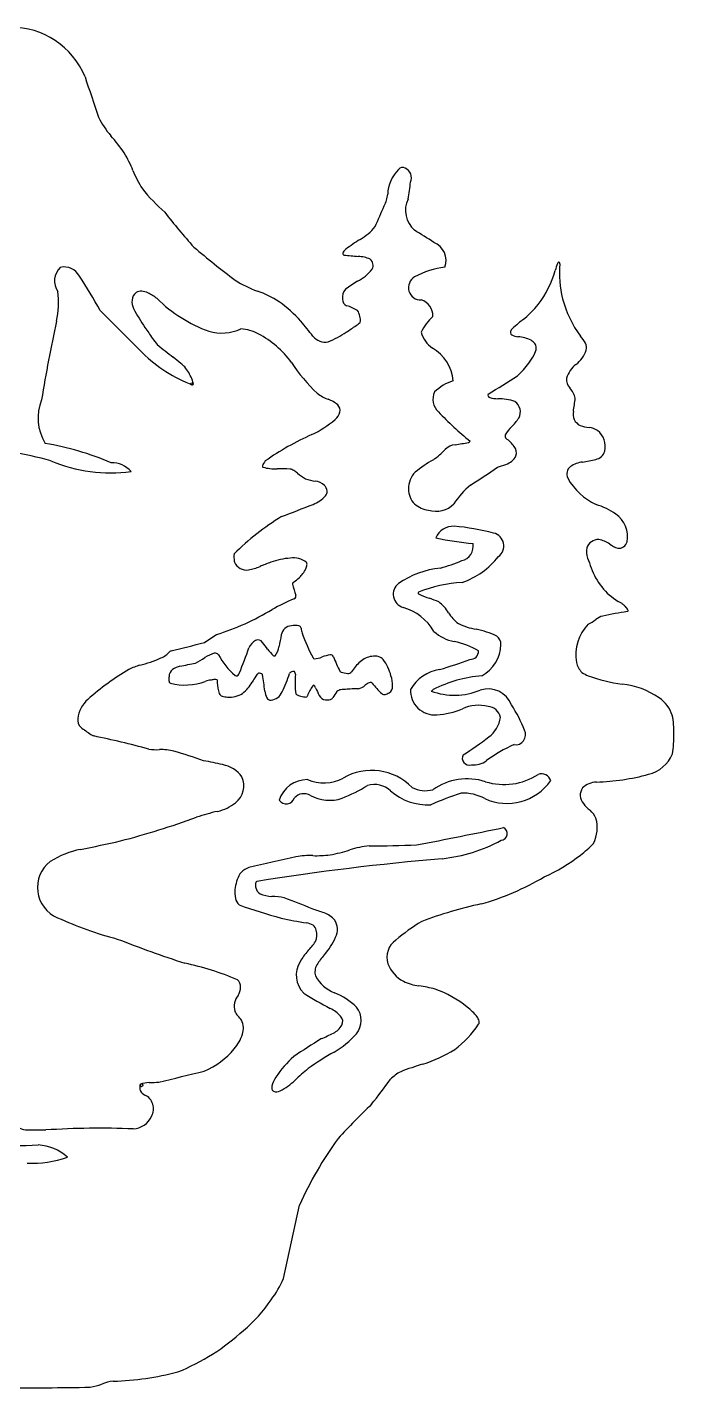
# Model space of a CAD drawing. Extents: x 0 to 12.9, y 0 to 8.7.
# Drawn here: x 10.86 to 12.901, y 1.051 to 5.341 of the extents above; entities that cross this region are included whole.
import ezdxf

# ---------------------------------------------------------------- set-up
doc = ezdxf.new("R2010")
doc.units = 0
doc.layers.add('WHITE', color=7, linetype='CONTINUOUS')

msp = doc.modelspace()

# ---------------------------------------------------------------- linework, layer by layer
at = {"layer": 'WHITE', "linetype": 'CONTINUOUS'}
for p, q in [((11.090587, 4.447827), (11.224243, 4.313708)), ((11.512929, 3.680031), (11.512093, 3.67529)), ((11.77023, 3.257941), (11.767755, 3.26268)), ((11.879289, 3.254058), (11.869827, 3.253525)), ((11.668653, 1.395231), (11.719088, 1.626471))]:
    msp.add_line(p, q, dxfattribs=at)
for centre, radius in [((11.380119, 4.216083), 0.003853), ((11.220662, 2.004852), 0.004417)]:
    msp.add_circle(centre, radius, dxfattribs=at)
for centre, radius, start, end in [((10.80868, 5.08743), 0.253365, 22.606544, 90.239188), ((21.982791, 8.7517), 11.506992, -161.942295, -161.270746), ((11.333691, 5.180712), 0.277711, -153.510517, -138.973983), ((10.496664, 4.46357), 0.824528, 35.665148, 40.44193), ((10.827389, 4.742641), 0.394581, 21.75254, 30.736582), ((12.10846, 4.811688), 0.110667, 133.431923, 178.739207), ((12.045084, 4.882326), 0.016003, 61.558845, 142.566677), ((12.040022, 4.866252), 0.032706, -24.521778, 67.181222), ((11.518599, 5.019495), 0.350013, -158.087261, -147.4544), ((11.6856, 4.881769), 0.385277, -12.380472, -4.330441), ((11.746287, 5.259766), 0.67596, -140.653258, -131.982729), ((11.897794, 4.82473), 0.100586, -27.840531, -6.053251), ((9.836309, 5.673819), 2.329651, -24.384729, -22.621047), ((12.136852, 4.763589), 0.08295, 154.603434, 229.11399), ((12.866162, 5.980354), 1.991772, -142.11658, -137.993694), ((11.83022, 4.815665), 0.164654, -60.782071, -39.02209), ((10.768405, 2.563868), 2.508745, 56.762179, 58.410618), ((13.107409, 6.669409), 2.655403, -130.407246, -126.79892), ((11.881725, 4.618067), 0.027836, 125.679695, 150.401524), ((12.281729, 4.088678), 0.691346, 122.468136, 127.018349), ((12.120531, 4.60501), 0.061615, -19.646837, 68.125989), ((11.861378, 4.627821), 0.005552, 133.990523, 254.806769), ((11.972435, 5.574189), 0.958353, -96.742162, -94.050503), ((11.899551, 4.512795), 0.105563, 65.882136, 87.182169), ((11.927606, 4.590177), 0.02423, -30.115469, 51.50964), ((13.087401, 4.397556), 0.588164, 160.305608, 162.549202), ((12.54036, 4.594704), 0.006802, 122.625723, 170.994021), ((12.534481, 4.588036), 0.012593, 63.513621, 79.881704), ((12.895125, 4.566968), 0.355269, 175.450406, 193.475558), ((12.533642, 4.595769), 0.00736, -4.836105, 28.729066), ((11.00555, 4.540899), 0.05915, 134.070461, 214.152182), ((10.977208, 4.531317), 0.053631, 27.385623, 103.807932), ((9.725415, 3.691907), 1.560484, 28.974072, 33.622947), ((11.848821, 4.652455), 0.124457, -64.543882, -36.732526), ((12.102153, 4.519738), 0.038823, 119.745685, 272.639245), ((12.210297, 4.322088), 0.264119, 96.901421, 118.841084), ((12.216109, 4.661018), 0.322188, -37.057399, -15.680612), ((10.672306, 4.472918), 0.286413, -11.874138, 6.973787), ((11.219182, 4.481011), 0.027415, 84.693298, 122.395308), ((11.215944, 4.447275), 0.061307, 66.150112, 84.59635), ((11.69979, 4.82679), 0.337575, -122.824822, -109.590201), ((11.479378, 4.204724), 0.322386, 56.995834, 70.573149), ((11.892106, 4.489315), 0.037036, 137.0744, 189.749889), ((12.062163, 4.266445), 0.316904, 120.291969, 128.476623), ((11.24561, 4.475978), 0.054831, 175.320002, 204.282338), ((11.221999, 4.478453), 0.031101, 124.253471, 176.31544), ((11.193576, 4.39536), 0.117835, 49.593734, 66.409406), ((11.594573, 4.819259), 0.465883, -134.169076, -110.271448), ((11.40979, 4.128266), 0.424739, 42.268695, 54.740853), ((11.876344, 4.481618), 0.020787, 176.070326, 246.434601), ((11.839382, 4.350168), 0.115991, 56.90089, 75.699179), ((12.087264, 4.430296), 0.053335, -1.337922, 71.77909), ((12.22527, 4.668051), 0.31931, -51.607338, -39.055467), ((12.895662, 4.578168), 0.358563, -164.8037, -143.931143), ((11.864972, 4.823303), 0.764738, -151.07532, -145.885562), ((11.855203, 4.416747), 0.056514, -6.678997, 32.770199), ((12.257054, 4.303983), 0.170901, 132.961415, 153.999384), ((15.919302, 3.342789), 5.080913, 167.829155, 170.670348), ((12.300437, 5.097906), 1.279389, -146.641542, -144.75864), ((11.473779, 4.522933), 0.146448, -106.102885, -65.490406), ((11.528584, 4.267149), 0.122677, 60.234596, 87.221118), ((7.634021, 1.078672), 5.277575, 38.540158, 39.195733), ((11.676593, 4.661663), 0.340458, -66.845954, -55.995487), ((11.439356, 5.056219), 0.800579, -57.712704, -55.056411), ((11.774575, 4.576252), 0.215139, -55.02271, -50.529709), ((12.193663, 4.405311), 0.093999, -163.684015, -125.641839), ((12.4013, 4.377714), 0.016064, 148.175707, 183.304931), ((12.394034, 4.37846), 0.00893, -169.20845, -121.197471), ((12.632724, 4.143772), 0.34471, 127.353769, 135.312631), ((11.410063, 4.464784), 0.1869, -145.777499, -138.204441), ((12.086066, 5.306956), 1.264659, -130.144167, -127.26104), ((11.451995, 4.107884), 0.299217, 36.062409, 62.64473), ((11.801191, 4.397407), 0.049652, -142.13964, -79.237441), ((12.415289, 4.423182), 0.058407, -116.301963, -96.136518), ((12.399563, 4.249435), 0.116063, 63.959, 85.313483), ((12.418536, 4.307869), 0.055898, 39.42339, 55.102322), ((12.444769, 4.329365), 0.021983, 0.315046, 39.563979), ((12.427222, 4.218413), 0.232375, 32.890769, 39.769063), ((12.597605, 4.331366), 0.028062, -17.318304, 28.142328), ((11.547454, 4.646137), 0.463653, -134.194512, -110.868585), ((10.112237, 2.735432), 1.977078, 51.417819, 52.332695), ((12.074011, 4.215483), 0.130678, 4.611181, 60.233769), ((12.287444, 4.399361), 0.195371, -37.049899, -28.099), ((12.410775, 4.334922), 0.05624, -29.366623, -5.546242), ((12.538659, 4.349963), 0.089872, -53.78213, -17.45052), ((11.273357, 4.186745), 0.118477, 44.376376, 52.661913), ((11.18365, 4.141788), 0.216215, 24.929197, 36.239012), ((12.136029, 4.571504), 0.527395, -146.968713, -133.11093), ((12.234147, 4.435327), 0.259601, -48.085785, -36.297786), ((12.641344, 4.212556), 0.081674, 127.379253, 164.720393), ((11.32763, 4.208987), 0.057327, 10.831579, 24.678422), ((11.372016, 4.218992), 0.011944, -30.669452, 3.685488), ((12.253574, 4.077354), 0.1566, 108.3524, 133.398962), ((11.357936, 5.815621), 1.891439, -59.601439, -56.293693), ((12.601079, 4.229947), 0.038743, 173.8768, 222.689672), ((11.04858, 4.108809), 0.154173, 158.033984, 211.261464), ((11.859489, 4.298221), 0.139718, -126.899427, -110.781713), ((11.775779, 4.072793), 0.100758, 50.331272, 70.196377), ((12.192676, 4.167633), 0.05228, 153.281718, 228.525744), ((12.321348, 4.180522), 0.007315, 149.768055, 205.22444), ((12.324157, 4.18421), 0.011627, -144.17219, -107.42245), ((12.348929, 4.272916), 0.103722, -105.806462, -92.173299), ((12.345518, 3.99439), 0.174879, 72.113351, 90.171144), ((12.351258, 4.037161), 0.276986, 33.086656, 36.9542), ((12.550534, 4.167006), 0.03914, 5.99646, 33.080343), ((12.11853, 4.215253), 0.472995, -10.410842, -5.356894), ((11.796744, 4.143442), 0.052804, -48.390647, -17.507125), ((11.822529, 4.132479), 0.025061, -11.32721, 45.491242), ((12.791365, 4.713162), 0.861951, -137.285607, -128.205036), ((12.376747, 4.127991), 0.039787, -29.502425, 55.593071), ((12.621088, 4.120507), 0.038483, 166.056362, 246.065502), ((11.601666, 4.377708), 0.357635, -63.973335, -49.945859), ((12.459965, 4.005043), 0.103916, 133.117713, 151.061644), ((12.285974, 4.1878), 0.148425, -46.075243, -32.341361), ((12.644854, 4.187297), 0.109304, -111.116644, -96.014324), ((12.626863, 4.01531), 0.063622, 58.204245, 84.101206), ((12.107192, 3.26761), 0.862332, 113.844222, 125.086356), ((12.251389, 4.039409), 0.00775, -81.135957, -27.434436), ((12.377627, 4.051284), 0.009505, 154.840535, 231.657084), ((12.295822, 3.942124), 0.12691, 37.472882, 53.263873), ((12.617538, 4.017762), 0.067088, -11.657119, 50.307012), ((10.598606, 2.725966), 1.292405, 74.905661, 86.350982), ((10.765015, 3.127257), 0.914232, 66.791474, 80.443761), ((12.04125, 4.128132), 0.18159, -56.31577, -40.754849), ((12.219549, 3.964425), 0.060823, 98.59863, 132.05616), ((12.097598, 4.813182), 0.796652, -81.855859, -78.781826), ((12.371347, 3.998463), 0.032718, -16.441295, 39.636555), ((12.646342, 4.015877), 0.038701, -77.91525, -17.55009), ((11.123967, 4.420579), 0.485053, -112.907902, -82.40581), ((11.126732, 3.885832), 0.081687, 41.332115, 91.008516), ((11.605438, 3.956312), 0.00317, 157.059158, 246.562009), ((11.656789, 3.936873), 0.058075, 141.223233, 159.145324), ((11.643766, 4.107741), 0.159334, -104.386769, -88.177867), ((11.661594, 3.579279), 0.369429, 85.635672, 91.979532), ((11.68316, 3.914069), 0.034199, 58.171075, 78.964854), ((12.308194, 3.675068), 0.344694, 118.833072, 130.378906), ((10.830638, 6.126153), 2.647634, -57.342173, -55.142542), ((12.23426, 4.329716), 0.39179, -73.75551, -69.594976), ((12.341175, 4.038896), 0.08195, -68.763761, -53.50969), ((12.367659, 4.003793), 0.037982, -54.138721, -22.590729), ((12.592698, 3.931973), 0.029794, 127.69343, 205.765115), ((12.625616, 3.87744), 0.093358, 97.839238, 123.211228), ((12.543227, 4.437551), 0.472785, -81.527779, -76.39427), ((11.632016, 3.829802), 0.132771, 52.143407, 58.597297), ((11.835001, 4.082833), 0.191643, -129.34702, -120.260663), ((11.7869, 4.045681), 0.137225, -110.685919, -97.082513), ((11.764446, 3.861289), 0.048531, 46.235198, 83.452733), ((12.13088, 3.888644), 0.067206, 133.184326, 183.297951), ((12.745321, 4.022232), 0.207019, -150.095302, -115.7829), ((11.721727, 3.938843), 0.110229, -68.304, -43.637931), ((11.775394, 3.874227), 0.031633, 7.827095, 44.345285), ((11.783042, 3.877647), 0.023705, -38.861022, 2.144962), ((12.128719, 3.883737), 0.064942, 179.081549, 224.976261), ((12.40955, 3.710678), 0.23939, 128.858867, 147.883031), ((-2.318116, 39.836675), 38.655934, -68.796389, -68.638299), ((12.13851, 3.903665), 0.086253, -130.251046, -97.785291), ((12.15062, 3.893664), 0.079119, -107.501476, -44.763926), ((12.594313, 3.626875), 0.21766, 55.333551, 73.734667), ((12.071333, 3.122129), 0.789347, 121.143885, 135.025719), ((12.665744, 3.733849), 0.08907, -10.085579, 53.985469), ((12.204413, 3.708807), 0.058588, 87.070394, 157.820354), ((12.145511, 3.035499), 0.734433, 75.287799, 85.165464), ((12.322928, 3.705452), 0.041412, -54.351695, 77.303267), ((12.35499, 4.668015), 0.959215, -102.329792, -95.244378), ((12.22128, 3.704576), 0.046766, -77.487902, 10.148206), ((12.676413, 3.685532), 0.05154, 165.061609, 200.948704), ((12.661405, 3.689209), 0.036092, 85.855032, 164.559742), ((12.645712, 3.630471), 0.096488, 56.851447, 79.06583), ((12.767015, 3.811715), 0.121615, -124.305586, -110.773236), ((12.726923, 3.725265), 0.027428, -96.365527, -14.817145), ((11.590671, 3.675072), 0.078578, 179.841272, 185.674441), ((11.601951, 3.67462), 0.089771, -175.324313, -166.828809), ((11.551858, 3.66956), 0.040368, -157.581546, -80.908679), ((12.236406, 2.037731), 1.726546, 110.613586, 111.812888), ((11.710551, 3.422445), 0.245397, 94.720587, 109.520973), ((11.699699, 3.599502), 0.068151, 51.910703, 97.879137), ((11.737371, 3.649357), 0.00578, 6.965364, 40.894463), ((11.727122, 3.648024), 0.016116, -9.181344, 7.25081), ((12.045424, 4.088709), 0.468305, -75.332011, -66.599785), ((12.157126, 3.817638), 0.239468, -71.523749, -37.517782), ((14.161353, 4.249427), 1.639943, -159.201222, -158.053533), ((11.52118, 3.82018), 0.194053, -78.990877, -67.684913), ((11.604912, 3.733097), 0.171394, -56.477177, -48.147752), ((11.656377, 3.671321), 0.091086, -46.33386, -24.829601), ((11.694386, 3.654288), 0.049441, -25.412357, -10.295176), ((12.196739, 3.343512), 0.293982, 96.39263, 124.076683), ((12.825832, 3.698556), 0.195676, -161.514719, -120.893607), ((11.702416, 3.586009), 0.005077, 124.129904, 193.371521), ((12.246199, 3.730185), 0.567647, -165.163756, -161.487795), ((12.058639, 3.552955), 0.043227, 128.008963, 254.143431), ((12.267167, 3.109937), 0.481788, 94.064727, 110.988796), ((12.233309, 2.364971), 1.28825, 114.320984, 117.755794), ((11.699414, 3.547196), 0.008947, -68.139179, 17.955407), ((12.099146, 3.556969), 0.005336, 148.474077, 192.934001), ((12.100679, 3.560806), 0.008406, -143.230282, -112.146074), ((12.255353, 3.905565), 0.386266, -114.119285, -108.935472), ((12.038302, 3.267353), 0.287848, 65.233497, 71.422105), ((12.084607, 3.429864), 0.123657, 31.651459, 53.080153), ((12.645824, 3.383022), 0.167685, 58.646452, 61.684004), ((12.684902, 3.448235), 0.091663, 51.989579, 58.296324), ((12.711488, 3.480772), 0.049664, 42.316483, 53.040437), ((11.210299, 4.211301), 0.823317, -72.556753, -59.07898), ((11.999761, 3.350843), 0.167287, 30.53063, 73.658907), ((12.29579, 3.560126), 0.124468, -148.317425, -126.951075), ((12.693243, 3.422722), 0.063881, 105.138432, 127.270147), ((12.895706, 2.484712), 1.023413, 97.936428, 102.364592), ((12.710258, 3.47788), 0.052536, 29.204586, 43.744987), ((12.753113, 3.501628), 0.003547, -68.738944, 32.132196), ((11.696786, 3.418519), 0.035242, 94.409864, 169.391448), ((11.705034, 3.387036), 0.067516, 79.083969, 99.340812), ((11.7155, 3.444148), 0.009471, 10.09162, 75.819515), ((11.828028, 3.455748), 0.103681, -174.498378, -165.981272), ((12.228497, 3.525685), 0.123447, -133.287327, -99.633362), ((12.317725, 3.66327), 0.22453, -115.526577, -100.447481), ((12.220795, 3.161886), 0.286152, 64.939869, 78.670561), ((12.729519, 3.361739), 0.137896, 135.619006, 189.830559), ((12.530011, 3.638939), 0.207034, -60.815926, -53.016889), ((10.761535, 5.791239), 2.478949, -77.121822, -74.612973), ((10.550757, 4.771827), 1.622689, -57.639457, -56.044992), ((11.602854, 3.365961), 0.046643, 117.953163, 156.673182), ((11.588964, 3.392591), 0.016611, 31.488517, 118.686794), ((11.345284, 3.200637), 0.326705, 33.210089, 37.886666), ((11.593906, 3.397069), 0.061662, -38.325784, -7.429652), ((12.084747, 3.322835), 0.434776, 166.408437, 171.23391), ((12.24692, 3.617841), 0.552189, -160.182157, -151.321749), ((12.164138, 3.178687), 0.229491, 58.404279, 79.022402), ((12.236627, 3.399207), 0.118754, -60.555917, -2.361615), ((12.32497, 3.395973), 0.030356, -3.132901, 55.872941), ((10.999843, 4.03849), 0.742196, -70.382498, -67.654883), ((11.257458, 3.41483), 0.067435, -68.644769, -38.637297), ((11.315874, 3.365973), 0.008863, 101.937248, 130.377152), ((11.278456, 3.565705), 0.255912, -63.790045, -56.196201), ((11.478341, 3.269781), 0.101202, 105.912779, 124.628117), ((11.45347, 3.355426), 0.012027, 34.622224, 103.835991), ((11.679499, 3.482288), 0.247223, -150.954352, -131.333487), ((9.908833, 3.962996), 1.749619, -22.078645, -19.310091), ((11.720854, 3.45757), 0.128581, -142.658142, -130.175964), ((11.640437, 3.362146), 0.003793, -131.964888, -60.947896), ((11.770402, 3.356862), 0.00889, -153.176942, -122.050545), ((11.759686, 3.435), 0.085882, -85.994358, -68.369873), ((11.830157, 3.257065), 0.1055, 97.588083, 111.586691), ((11.817515, 3.350835), 0.010883, 27.654608, 96.799533), ((12.09444, 3.446805), 0.282326, -161.214019, -151.119264), ((11.956312, 3.290725), 0.066992, 97.379526, 132.681731), ((11.956219, 3.297398), 0.060367, 78.576989, 98.10619), ((11.960368, 3.325609), 0.03193, 42.371547, 75.846685), ((11.864089, 3.259203), 0.148657, 14.319362, 36.260317), ((11.738092, 4.759793), 1.50487, -73.651873, -69.807934), ((12.257885, 3.373899), 0.02649, -90.776654, 0.56411), ((11.577983, 2.635096), 0.787911, 120.225073, 131.900317), ((11.256981, 3.168723), 0.165468, 104.329805, 117.198459), ((11.156073, 3.578373), 0.256437, -76.479187, -68.747237), ((11.338198, 3.292047), 0.03051, 129.158862, 177.198942), ((11.356171, 3.265255), 0.062705, 102.706878, 126.432263), ((10.997178, 5.206719), 1.911719, -79.597018, -78.096928), ((11.480052, 3.329413), 0.055577, -31.189093, -25.654471), ((11.596042, 3.292562), 0.013053, 118.493581, 141.644576), ((11.592592, 3.288469), 0.015811, 72.732948, 100.119094), ((11.591529, 3.288841), 0.015811, 42.683805, 68.648666), ((11.696996, 3.297685), 0.010667, 103.812652, 149.977959), ((11.740417, 3.141284), 0.172978, 102.951488, 105.41087), ((11.701486, 3.306241), 0.003625, 10.443138, 87.443028), ((11.665956, 3.2914), 0.042054, 12.571536, 21.6239), ((11.853458, 3.314104), 0.007225, -149.569327, -113.850764), ((11.887928, 3.452031), 0.149293, -104.504564, -96.289873), ((11.873235, 3.317118), 0.013584, -97.035361, -39.350117), ((12.018589, 3.219583), 0.161528, 131.813645, 146.598187), ((12.181947, 3.187948), 0.129416, 99.013404, 149.928036), ((12.651358, 3.349229), 0.058755, -169.175637, -133.436775), ((12.660639, 3.375976), 0.085357, -125.591647, -110.416215), ((11.380573, 3.284932), 0.073355, 173.26252, 183.133686), ((11.323029, 3.281941), 0.015734, -176.288002, -155.751115), ((11.313764, 3.277844), 0.005605, -155.041903, -106.466279), ((11.357933, 3.449213), 0.182571, -104.514822, -69.457898), ((11.477836, 3.077287), 0.208577, 100.267804, 105.528348), ((11.463013, 3.165973), 0.118676, 95.251952, 100.858346), ((11.45227, 3.259409), 0.024741, 72.70357, 90.278863), ((11.488583, 3.277797), 0.029425, 169.753134, 187.548806), ((11.610426, 3.286626), 0.151546, -175.194846, -161.95397), ((11.520025, 3.304032), 0.0083, -117.261215, -24.185195), ((11.471599, 3.329628), 0.11223, -52.634052, -28.440086), ((12.63031, 2.649212), 1.231562, 148.409863, 149.397175), ((11.633861, 3.261124), 0.062229, 140.553606, 147.726124), ((10.018804, 3.063165), 1.601887, 6.620739, 8.48632), ((11.318375, 3.414632), 0.385878, -26.089822, -16.812237), ((11.939687, 3.273951), 0.234201, 173.477704, 188.663894), ((11.849144, 3.19763), 0.110206, 143.051544, 161.259106), ((11.764166, 3.262756), 0.003293, 71.086105, 160.135799), ((11.759237, 3.258541), 0.00947, 25.9101, 50.711366), ((11.891824, 3.307788), 0.054514, -76.441288, -49.448763), ((11.972555, 3.208221), 0.073703, 116.458985, 127.915171), ((11.943453, 3.267701), 0.007501, 42.025577, 119.88079), ((12.133625, 3.410054), 0.230081, -143.35298, -132.226458), ((11.988899, 3.262665), 0.024523, -55.667484, 1.724918), ((11.919094, 3.264813), 0.094328, -0.856499, 19.28732), ((12.32471, 2.89754), 0.399358, 94.265951, 117.360819), ((12.790316, 3.714387), 0.447761, -110.861682, -96.701493), ((12.711763, 3.02162), 0.249456, 55.118287, 83.947872), ((11.115089, 3.149337), 0.096026, 131.239873, 172.741642), ((11.479283, 3.244708), 0.01389, -158.777969, -106.031468), ((11.502491, 3.361703), 0.133121, -101.721261, -94.429609), ((11.498962, 3.305223), 0.076541, -95.061534, -57.832986), ((11.676737, 3.256672), 0.067309, -172.474717, -153.643486), ((11.629221, 3.233085), 0.01426, -153.802713, -87.48424), ((11.623093, 3.264561), 0.046219, -81.597417, -25.134469), ((11.714519, 3.243316), 0.007876, -143.860977, -109.326736), ((11.748539, 3.320626), 0.092318, -113.374611, -102.690293), ((11.745316, 3.302428), 0.073861, -103.351854, -96.720182), ((11.7391, 3.2458), 0.016901, -98.25878, -78.729511), ((11.739144, 3.233904), 0.005702, -55.141245, -8.732769), ((12.111639, 3.410145), 0.3738, -155.97216, -151.890496), ((11.804232, 3.244323), 0.024566, -155.218418, -95.47984), ((11.804192, 3.271569), 0.051752, -92.553843, -80.181582), ((11.808839, 3.250997), 0.030706, -82.178485, -65.518114), ((11.815001, 3.232428), 0.011445, -55.012683, -26.838973), ((12.121883, 3.043992), 0.348712, 144.541473, 148.294241), ((11.851703, 3.232445), 0.019586, 96.954063, 135.039578), ((11.910529, 2.615181), 0.63964, 93.648345, 95.490119), ((11.910529, 2.615181), 0.63964, 90.530742, 92.799449), ((11.987879, 3.250422), 0.013939, -129.588752, -80.720457), ((11.973918, 3.288895), 0.054687, -72.75885, -58.206243), ((12.146707, 3.249247), 0.076837, 177.35231, 274.653168), ((12.06728, 3.356961), 0.128179, -58.320185, -54.799212), ((12.208453, 3.446237), 0.21166, -110.422605, -67.369699), ((12.314333, 3.174965), 0.079745, 21.328142, 107.844324), ((12.792692, 3.136609), 0.108847, 18.621085, 55.449069), ((12.127767, 3.465343), 0.29376, -85.084149, -68.88405), ((12.284236, 3.087345), 0.115641, 74.715903, 115.970665), ((12.311803, 3.156623), 0.042373, 10.880235, 86.052389), ((12.058244, 2.984821), 0.396449, 20.561573, 33.557748), ((11.050415, 3.156342), 0.031009, 170.482308, 226.906124), ((11.465033, 3.70483), 0.718413, -127.345518, -124.266835), ((12.264264, 3.175997), 0.089873, -54.210321, -7.271993), ((12.668711, 3.124095), 0.231997, -2.813875, 11.756284), ((11.078633, 3.135075), 0.030028, -127.069737, -106.393726), ((10.375038, -0.186115), 3.364964, 75.042593, 78.078243), ((11.789301, 3.777998), 0.856605, -58.585253, -51.987878), ((12.401589, 3.109734), 0.031317, -99.309056, 27.221095), ((12.630872, 3.098855), 0.269912, -10.573096, 2.94161), ((11.267359, 3.205301), 0.14247, -99.625143, -85.750625), ((11.281492, 2.891456), 0.171804, 75.955159, 91.192518), ((10.978828, 1.835702), 1.27, 69.833952, 74.267431), ((12.255279, 3.036472), 0.022132, 151.723233, 287.368966), ((12.564632, 2.689853), 0.423749, 113.373113, 126.987785), ((12.795458, 3.091332), 0.109148, -76.266632, -22.632704), ((11.297178, 2.272821), 0.764419, 76.400263, 81.008317), ((11.457594, 2.917995), 0.099705, 36.30249, 78.822396), ((12.268757, 3.084552), 0.069543, -95.669754, -53.946335), ((11.474192, 2.949606), 0.0694, -51.050762, 23.271051), ((11.744246, 2.874607), 0.09384, 89.983669, 161.994443), ((11.795503, 3.08999), 0.131898, -112.855476, -62.022848), ((11.947187, 2.81805), 0.179533, 44.589871, 120.015334), ((12.248889, 2.782709), 0.188285, 72.14881, 125.16997), ((12.374582, 3.060586), 0.167221, -114.795509, -34.621594), ((12.365042, 3.153021), 0.199827, -107.003514, -57.33165), ((12.484096, 2.95792), 0.029122, 15.249668, 112.6007), ((12.657909, 2.895803), 0.065024, 90.95211, 134.542842), ((12.634864, 3.673538), 0.713058, -88.234819, -74.837423), ((11.733187, 2.884215), 0.039991, 59.010153, 138.130705), ((11.814406, 3.033746), 0.130222, -117.747331, -72.417323), ((11.59284, 3.532818), 0.67562, -67.28364, -59.642078), ((11.956068, 2.876566), 0.076435, 48.0775, 106.548161), ((12.123497, 3.064435), 0.175214, -131.613861, -86.719398), ((12.117254, 3.023717), 0.090127, -117.928992, -75.095478), ((12.803867, 1.271834), 1.751064, 109.142214, 112.508492), ((12.233394, 2.771862), 0.154261, 62.571423, 91.383962), ((12.646074, 2.919711), 0.040549, 146.404672, 221.071401), ((11.426704, 3.013477), 0.14896, -76.709739, -52.289263), ((11.677335, 2.919667), 0.027505, -144.291606, -18.573478), ((12.771688, 3.02485), 0.204351, -139.844042, -131.47473), ((10.424458, 5.538485), 2.858109, -75.199374, -70.157959), ((11.67067, 1.985532), 0.907539, 103.361196, 107.711092), ((12.583572, 2.812145), 0.079606, 25.902195, 48.472629), ((12.548737, 2.817419), 0.110456, -26.829337, 15.490594), ((8.824024, 19.946272), 17.490835, -79.241367, -78.325993), ((12.35375, 2.79826), 0.021191, -83.416037, 63.600612), ((11.077332, 2.487087), 0.265698, 100.539684, 122.930116), ((9.674648, 9.389825), 6.778154, -78.476396, -77.388539), ((11.712782, 3.28149), 0.559639, -79.386676, -72.81736), ((11.976123, 2.432747), 0.329019, 96.363999, 107.331136), ((11.933427, 6.601901), 3.842168, -89.907163, -87.678309), ((12.113853, 3.227369), 0.51124, -83.703525, -61.705857), ((12.444517, 2.951635), 0.273867, -53.788813, -42.230151), ((10.995775, 2.628282), 0.103187, 127.545031, 247.085993), ((14.475157, -9.58618), 12.618857, 102.666268, 103.3603), ((12.880189, -5.522296), 8.272058, 94.92567, 99.009001), ((11.752301, 2.449285), 0.279795, 88.048366, 99.069449), ((11.773198, 3.067365), 0.338638, -91.923711, -82.763084), ((12.276137, 3.151736), 0.535081, -66.284132, -51.899154), ((11.633347, 2.611974), 0.117865, 149.951001, 175.098327), ((11.57824, 2.635433), 0.05887, 108.799081, 142.840068), ((12.059972, 3.391627), 0.847744, -74.064598, -59.4127), ((11.606685, 2.611988), 0.091327, 173.678076, 191.349948), ((11.610474, 2.635406), 0.030047, 173.081608, 195.227547), ((11.594975, 2.637433), 0.014417, 134.500474, 173.659998), ((11.610777, 2.634193), 0.030046, -167.156705, -121.528821), ((11.553107, 2.600859), 0.036608, -169.224759, -131.680876), ((11.635363, 2.702328), 0.10204, -113.260839, -91.736217), ((11.630059, 2.428983), 0.171367, 76.221771, 89.260337), ((11.403581, 1.782728), 0.855518, 65.419229, 71.794145), ((12.551374, 1.351617), 1.251855, 101.923969, 110.887211), ((11.431314, 3.571338), 1.141909, -114.619869, -104.544177), ((12.546515, 5.577933), 3.172117, -108.713929, -106.194001), ((11.892093, 3.565674), 1.059324, -102.553843, -98.163721), ((11.496362, 1.698587), 0.901379, 70.479013, 73.029475), ((11.774225, 2.47834), 0.073609, 40.30661, 71.51861), ((11.732288, 2.459731), 0.058115, 58.912834, 80.712814), ((11.746508, 2.488037), 0.026644, 12.168647, 53.662005), ((11.722543, 2.479806), 0.051892, -24.703633, 15.476938), ((11.784135, 2.496191), 0.054978, -26.76232, 32.779007), ((12.431107, 1.98184), 0.630259, 121.153774, 130.32923), ((12.633164, 6.276087), 4.090546, -111.340867, -108.17227), ((11.608523, 2.561064), 0.191236, -44.044928, -32.569006), ((11.640995, 2.554165), 0.209276, -41.53298, -23.285691), ((12.061937, 2.40817), 0.066562, 125.571312, 197.424541), ((11.862037, 2.317293), 0.160467, 136.321725, 151.268659), ((11.933268, 2.289828), 0.184827, 137.200653, 149.240673), ((11.166154, 1.484569), 0.924987, 67.275969, 78.066141), ((11.788886, 2.352045), 0.079756, 147.897217, 225.458599), ((11.809106, 2.362506), 0.040974, 147.777577, 198.498167), ((12.095231, 2.424064), 0.103219, -159.690425, -117.613838), ((11.503683, 2.315045), 0.030121, -1.210574, 48.935487), ((11.872083, 2.403546), 0.115285, -152.04632, -111.393633), ((12.11685, 2.477904), 0.161051, -115.550434, -97.233318), ((12.049853, 1.955278), 0.365852, 74.516608, 82.663317), ((11.572384, 2.252589), 0.05887, 142.524126, 194.54758), ((11.487653, 2.31457), 0.046144, -34.540044, -0.200679), ((12.244398, 3.092953), 0.947625, -122.664671, -116.827331), ((11.749848, 2.097166), 0.214583, 45.83379, 68.058136), ((12.034346, 1.984785), 0.342317, 51.168725, 70.694013), ((11.554734, 2.254215), 0.04262, -157.349607, -133.791171), ((11.756908, 2.134726), 0.1275, 43.59805, 62.017232), ((11.848025, 2.20953), 0.066047, -39.595481, 38.995448), ((12.143528, 2.115847), 0.171784, 37.387195, 52.126738), ((11.474149, 2.170394), 0.073655, 32.315287, 46.080327), ((11.484691, 2.184119), 0.057718, -18.331668, 26.384951), ((11.799534, 2.224216), 0.061263, -64.026072, -28.691356), ((11.83186, 2.205917), 0.024127, -27.426336, 43.908255), ((12.014348, 2.377089), 0.324632, -53.076192, -33.542043), ((12.246925, 2.195868), 0.041049, 16.193552, 36.273359), ((12.275303, 2.204046), 0.011516, -33.354838, 16.494359), ((11.407582, 2.210117), 0.139092, -40.550432, -18.507423), ((13.59636, -0.759036), 3.426585, 121.843113, 123.578517), ((11.488407, 2.858278), 0.767545, -66.983818, -63.87629), ((11.690385, 2.349933), 0.277114, -60.07703, -41.190984), ((11.317933, 2.283717), 0.255069, -66.614914, -40.020581), ((12.395184, 1.132541), 1.129581, 120.103956, 125.048796), ((11.971956, 2.503937), 0.453484, -72.440221, -58.4302), ((11.936365, 1.837539), 0.349259, 132.327215, 146.53321), ((12.378493, 1.168808), 0.942207, 106.634474, 111.11895), ((9.667145, 9.020255), 7.187464, -77.066607, -75.891345), ((11.72418, 1.977659), 0.094983, 146.460132, 164.956432), ((11.559441, 2.173158), 0.210965, -61.993244, -46.183237), ((12.367331, 1.315923), 0.966984, 129.943615, 133.190354), ((8.499575, 4.615095), 4.360594, -37.75879, -36.461309), ((12.090007, 1.945208), 0.114506, 116.446078, 136.738596), ((11.240556, 1.997617), 0.025288, 156.075714, 248.6067), ((11.245245, 1.937812), 0.075376, 90.240109, 111.646675), ((11.211528, 1.930929), 0.04747, -30.44849, 65.343519), ((11.188977, 3.149622), 1.137811, -87.181331, -85.622183), ((11.653662, 1.997433), 0.021765, 167.043873, 193.713486), ((11.642725, 1.995201), 0.010619, -163.992571, -117.916138), ((11.646942, 2.009154), 0.025079, -111.492063, -62.544774), ((13.536321, 0.28292), 2.299587, 133.718415, 137.482571), ((11.190923, 1.934661), 0.067513, -86.688039, -24.305631), ((10.859183, 1.908445), 0.044572, -143.060923, -80.408702), ((10.913142, 3.583776), 1.71991, -91.550339, -89.821622), ((11.088205, -0.708504), 2.577971, 87.629717, 93.774533), ((10.790615, 4.220617), 2.406189, -94.760255, -87.518961), ((10.883533, 1.658867), 0.158217, 49.164088, 85.925151), ((12.808812, 1.134398), 1.195672, 144.010816, 155.698088), ((10.876676, 2.078332), 0.319415, -92.9702, -69.795973), ((11.42546, 1.493064), 0.262134, -38.80329, -21.914261), ((11.28365, 1.552743), 0.412225, -51.04296, -32.905653), ((11.078718, 1.736087), 0.685066, -67.961237, -47.353454), ((11.103549, 1.998422), 0.926905, -88.254285, -75.490406), ((10.87412, 9.74694), 8.69588, -90.588882, -88.782521), ((11.03432, 1.221124), 0.169886, -81.686239, -68.996202), ((11.154633, 0.90754), 0.165986, 97.911711, 110.976665)]:
    msp.add_arc(centre, radius, start, end, dxfattribs=at)

doc.saveas('drawing.dxf')
